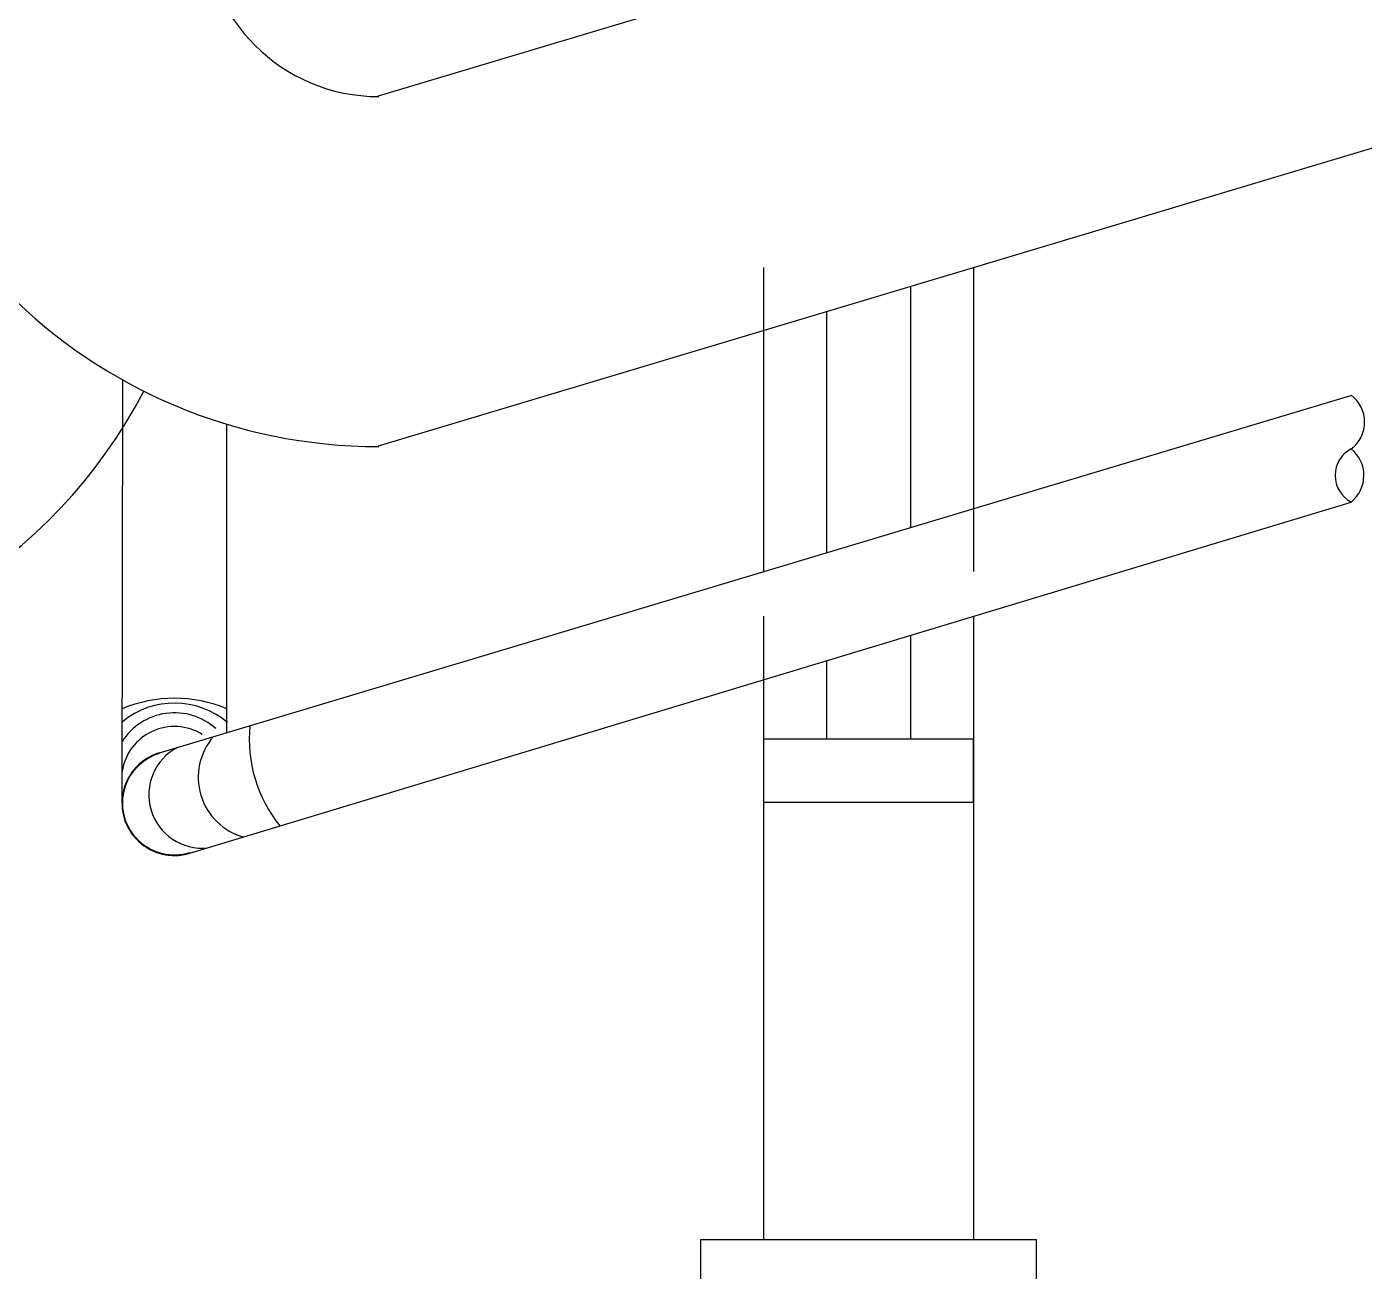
# Model space of a CAD drawing. Header units: inches. Extents: x 68782 to 87500, y -27905 to -16049.
# Drawn here: x 82774 to 83729, y -26457 to -25568 of the extents above; entities that cross this region are included whole.
import ezdxf

# ---------------------------------------------------------------- set-up
doc = ezdxf.new("R2010")
doc.units = ezdxf.units.IN
doc.header["$MEASUREMENT"] = 0
doc.layers.add('M-X-BKGD', color=8, linetype='Continuous')

# ---------------------------------------------------------------- blocks, each defined once
blk = doc.blocks.new('posts')
blk.add_lwpolyline([(13031, 1145), (13031, 1385), (12791, 1385), (12791, 1145)], close=True)

msp = doc.modelspace()

# ---------------------------------------------------------------- linework, layer by layer
at = {"layer": 'M-X-BKGD'}
for p, q in [((83024.83, -25617.8), (83875.9, -25362.53)), ((83024.83, -25867.8), (83875.9, -25612.53)), ((83299.97, -25740.28), (83299.97, -25957.57)), ((83449.97, -25740.28), (83449.97, -25957.57)), ((83404.97, -25753.78), (83404.97, -25926.08)), ((83344.97, -25771.78), (83344.97, -25944.07)), ((82841.61, -26122.87), (82842.3, -25820.79)), ((82868.34, -26087.03), (83719.41, -25831.77)), ((82916.61, -26072.56), (82916.61, -25852.29)), ((82889.96, -26158.85), (83719.68, -25907.93)), ((83299.97, -25989.49), (83299.97, -26434.9)), ((83449.97, -25989.49), (83449.97, -26434.9)), ((83404.97, -26003.1), (83404.97, -26077.4)), ((83344.97, -26021.25), (83344.97, -26077.4)), ((83449.97, -26077.4), (83299.97, -26077.4)), ((83299.97, -26077.4), (83299.97, -26122.4)), ((83449.97, -26122.4), (83449.97, -26077.4)), ((82841.65, -26104.57), (82841.56, -26104.6)), ((83299.97, -26122.4), (83449.97, -26122.4)), ((82852.64, -26149.42), (82854.28, -26151.05)), ((82865, -26157.62), (82862.86, -26156.75))]:
    msp.add_line(p, q, dxfattribs=at)
for centre, radius, start, end in [((83024.97, -25493.29), 375, 180, 270), ((83024.97, -25493.29), 125, 180, 270), ((82524.97, -25654.9), 375, 270, 332.38931), ((83705.29, -25850.81), 24.04, 307.1329, 52.8671), ((83729.61, -25888.98), 21.39, 117.31808, 242.34092), ((83704.37, -25888.91), 24.42, 308.84617, 50.81283), ((82879.11, -26146.01), 97.89, 67.52147, 112.47853), ((82879.12, -26110.13), 58.55, 49.82441, 129.30724), ((82879.11, -26102.75), 44.26, 48.10811, 147.74637), ((82879.12, -26106.19), 37.91, 58.43121, 171.02497), ((83030.59, -26077.52), 98.07, 174.21739, 219.17444), ((82898.96, -26117), 38.19, 117.63151, 275.76032), ((82940.4, -26104.57), 44.34, 138.94954, 254.44229), ((82879.11, -26122.95), 37.5, 106.69591, 286.82622), ((82879.11, -26122.95), 37.5, 106.69591, 286.69591), ((82879.11, -26122.95), 37.5, 179.8697, 228.52927), ((82879.11, -26122.95), 37.5, 244.32586, 292.98543)]:
    msp.add_arc(centre, radius, start, end, dxfattribs=at)
at = {"layer": 'M-X-BKGD', "lineweight": 20}
msp.add_arc((82879.11, -26122.95), 36.99, 106.69591, 286.69591, dxfattribs=at)

# ---------------------------------------------------------------- block references
at = {"layer": 'M-X-BKGD'}
msp.add_blockref('posts', (70463.97, -27819.9), dxfattribs=at)

doc.saveas('drawing.dxf')
